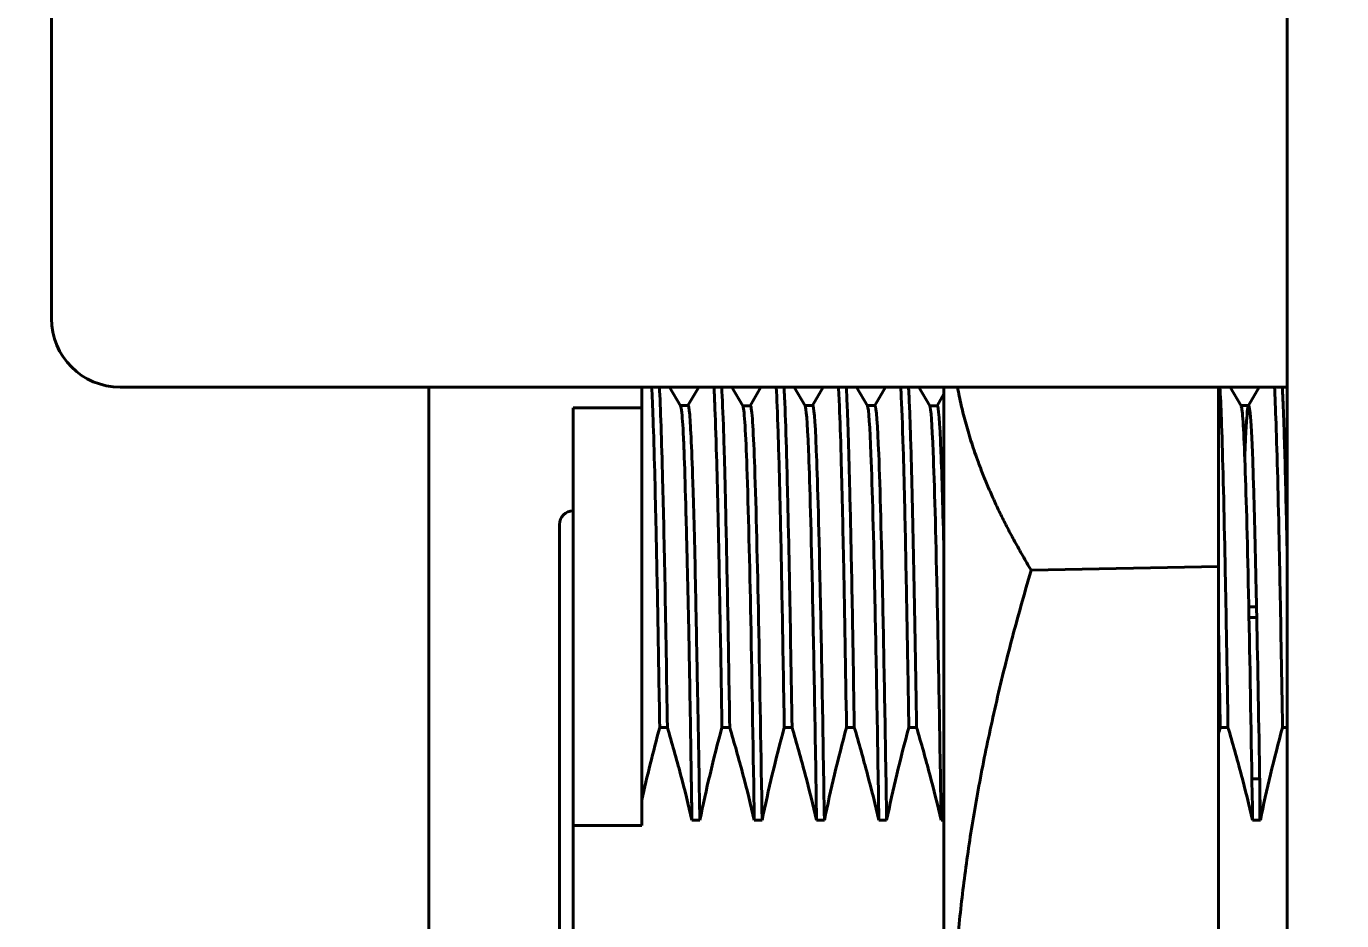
# Model space of a CAD drawing. Header units: millimetres. Extents: x 0 to 4756, y 0 to 3364.
# Drawn here: x 882.4 to 901.56, y 871.06 to 884.07 of the extents above; entities that cross this region are included whole.
import ezdxf

# ---------------------------------------------------------------- set-up
doc = ezdxf.new("R2010")
doc.units = ezdxf.units.MM
doc.header["$LTSCALE"] = 4
doc.layers.add('가시적인 것(ISO)', color=3, linetype='Continuous', lineweight=40)
doc.layers.add('치수(ISO)', color=2, linetype='Continuous', lineweight=25)
doc.styles.add('치수 텍스트_PSTEK_POSCO', font='isocp.shx')
doc.dimstyles.new('치수_PSTEK_POSCO', dxfattribs={"dimscale": 4, "dimtxt": 5, "dimasz": 2.5, "dimexe": 2, "dimexo": 2.5, "dimgap": 1, "dimtad": 1, "dimrnd": 1e-08, "dimdsep": 46, "dimtxsty": '치수 텍스트_PSTEK_POSCO', "dimcen": 0.09, "dimdle": 10, "dimclrd": 7, "dimclre": 7, "dimclrt": 2, "dimadec": 1, "dimazin": 2, "dimtfac": 1, "dimtmove": 0, "dimatfit": 3, "dimfxl": 0, "dimtolj": 1, "dimlwd": -1, "dimlwe": -1, "dimarcsym": 0})

# ---------------------------------------------------------------- blocks, each defined once
blk = doc.blocks.new('*D24')
at = {"layer": 'Defpoints', "color": 0}
for p in [(2145.269, 987.571), (768.269, 528.821), (2145.269, 290.288)]:
    blk.add_point(p, dxfattribs=at)
at = {"layer": '치수(ISO)', "color": 7}
for p, q in [((2145.269, 977.571), (2145.269, 282.288)), ((768.269, 518.821), (768.269, 282.288)), ((778.269, 290.288), (2135.269, 290.288))]:
    blk.add_line(p, q, dxfattribs=at)
for points in [[(778.269, 291.954), (778.269, 288.621), (768.269, 290.288)], [(2135.269, 291.954), (2135.269, 288.621), (2145.269, 290.288)]]:
    blk.add_solid(points, dxfattribs=at)
at = {"layer": '치수(ISO)', "color": 2, "insert": (1433.769, 304.288), "char_height": 20, "attachment_point": 4, "style": '치수 텍스트_PSTEK_POSCO'}
blk.add_mtext('\\A1;1377', dxfattribs=at)
blk = doc.blocks.new('*D26')
at = {"layer": 'Defpoints', "color": 0}
for p in [(901.069, 1616.021), (560.379, 419.468), (820.769, 419.468)]:
    blk.add_point(p, dxfattribs=at)
at = {"layer": '치수(ISO)', "color": 7}
for p, q in [((891.069, 1616.021), (552.379, 1616.021)), ((560.379, 1606.021), (560.379, 429.468)), ((810.769, 419.468), (552.379, 419.468))]:
    blk.add_line(p, q, dxfattribs=at)
for points in [[(558.713, 1606.021), (562.046, 1606.021), (560.379, 1616.021)], [(558.713, 429.468), (562.046, 429.468), (560.379, 419.468)]]:
    blk.add_solid(points, dxfattribs=at)
at = {"layer": '치수(ISO)', "color": 2, "insert": (546.379, 986.214), "char_height": 20, "attachment_point": 4, "rotation": 90, "style": '치수 텍스트_PSTEK_POSCO'}
blk.add_mtext('\\A1;1196.6', dxfattribs=at)

msp = doc.modelspace()

# ---------------------------------------------------------------- linework, layer by layer
at = {"layer": '가시적인 것(ISO)'}
for p, q in [((900.7692, 818.8208), (900.7692, 1488.8208)), ((882.7692, 879.8208), (882.7692, 937.8208)), ((889.7692, 878.8208), (883.7692, 878.8208)), ((888.2692, 523.8208), (888.2692, 878.8208)), ((900.7692, 878.8208), (889.7692, 878.8208)), ((891.7744, 878.8208), (891.9325, 878.5471)), ((892.0417, 878.5503), (892.1979, 878.8208)), ((892.6826, 878.8208), (892.8409, 878.5468)), ((892.9486, 878.55), (893.105, 878.8208)), ((893.5899, 878.8208), (893.7479, 878.5471)), ((893.8557, 878.5503), (894.012, 878.8208)), ((894.4971, 878.8208), (894.6552, 878.5471)), ((894.763, 878.5503), (894.9192, 878.8208)), ((895.404, 878.8208), (895.5623, 878.5468)), ((895.6701, 878.55), (895.7692, 878.7217)), ((895.7692, 856.3501), (895.7692, 878.8208)), ((899.7692, 876.2109), (899.7692, 878.8208)), ((899.9398, 878.8208), (900.098, 878.5469)), ((900.206, 878.5504), (900.3622, 878.8208)), ((890.3692, 872.4388), (890.3692, 878.5208)), ((891.3692, 878.5208), (890.3692, 878.5208)), ((892.0437, 878.5503), (891.9307, 878.5503)), ((892.9505, 878.55), (892.839, 878.55)), ((893.8576, 878.5503), (893.7461, 878.5503)), ((894.7648, 878.5503), (894.6533, 878.5503)), ((895.6719, 878.55), (895.5604, 878.55)), ((900.2077, 878.5504), (900.096, 878.5504)), ((890.1692, 876.8208), (890.1692, 860.8208)), ((899.7692, 876.2109), (897.039, 876.1559)), ((899.7692, 861.4307), (899.7692, 876.2109)), ((891.6296, 873.8683), (891.7414, 873.8683)), ((892.5367, 873.8683), (892.6497, 873.8683)), ((893.4439, 873.8683), (893.5571, 873.8683)), ((894.3508, 873.8683), (894.4642, 873.8683)), ((895.258, 873.8683), (895.3712, 873.8683)), ((899.7939, 873.8683), (899.9069, 873.8683)), ((900.701, 873.8683), (900.7692, 873.8683)), ((900.2549, 873.1208), (900.3683, 873.1208)), ((900.3692, 873.0692), (900.3692, 872.8208)), ((891.3692, 872.4388), (891.3692, 872.8104)), ((900.3692, 872.5175), (900.3692, 872.8208)), ((900.3782, 872.5175), (900.2648, 872.5175)), ((890.3692, 872.4388), (891.3692, 872.4388)), ((890.3692, 865.2028), (890.3692, 872.4388))]:
    msp.add_line(p, q, dxfattribs=at)
for centre, radius, start, end in [((883.7692, 879.8208), 1, 180, 270), ((890.3692, 876.8208), 0.2, 90, 180)]:
    msp.add_arc(centre, radius, start, end, dxfattribs=at)
for points, knots in [([(891.3692, 872.8104), (891.3692, 873.5167), (891.3692, 874.1892), (891.3692, 875.4357), (891.3692, 876.0057), (891.3692, 877.3683), (891.3692, 878.0207), (891.3692, 878.6101), (891.3692, 878.7362), (891.3692, 878.8207)], [0.0000042, 0.0000042, 0.0000042, 0.0000042, 0.2293204, 0.2293204, 0.4607423, 0.4607423, 0.8568907, 0.8568907, 1.0227037, 1.0227037, 1.0227037, 1.0227037]), ([(891.5125, 878.8208), (891.5195, 878.698), (891.5266, 878.5403), (891.5412, 878.1338), (891.5488, 877.8773), (891.5628, 877.3555), (891.5689, 877.1072), (891.5841, 876.4284), (891.5929, 875.972), (891.611, 874.9758), (891.6205, 874.4378), (891.6296, 873.8683)], [1.02375728, 1.02375728, 1.02375728, 1.02375728, 1.17343051, 1.17343051, 1.34134728, 1.34134728, 1.4696628, 1.4696628, 1.6648162, 1.6648162, 1.86073116, 1.86073116, 1.86073116, 1.86073116]), ([(891.7414, 873.8683), (891.7295, 874.6177), (891.7187, 875.3117), (891.6958, 876.5104), (891.6836, 877.0213), (891.6642, 877.7591), (891.6567, 878.0238), (891.6416, 878.4855), (891.634, 878.677), (891.6258, 878.8208)], [0.000001, 0.000001, 0.000001, 0.000001, 0.25781176, 0.25781176, 0.49648568, 0.49648568, 0.6622203, 0.6622203, 0.83727203, 0.83727203, 0.83727203, 0.83727203]), ([(892.4196, 878.8208), (892.4235, 878.7524), (892.4275, 878.6732), (892.4402, 878.3808), (892.4487, 878.125), (892.4703, 877.3602), (892.4839, 876.7919), (892.5034, 875.7967), (892.5098, 875.4409), (892.5231, 874.6848), (892.53, 874.2849), (892.5367, 873.8683)], [4.59608792, 4.59608792, 4.59608792, 4.59608792, 4.67940262, 4.67940262, 4.86691112, 4.86691112, 5.14827654, 5.14827654, 5.28990939, 5.28990939, 5.43323917, 5.43323917, 5.43323917, 5.43323917]), ([(892.6497, 873.8683), (892.64, 874.4748), (892.6306, 875.0454), (892.611, 876.0957), (892.6011, 876.5729), (892.5848, 877.2941), (892.5781, 877.5645), (892.5675, 877.9344), (892.5638, 878.055), (892.5508, 878.4417), (892.5418, 878.6608), (892.5329, 878.8208)], [0.000001, 0.000001, 0.000001, 0.000001, 0.2086512, 0.2086512, 0.4166256, 0.4166256, 0.56328221, 0.56328221, 0.64222738, 0.64222738, 0.83696036, 0.83696036, 0.83696036, 0.83696036]), ([(893.3267, 878.8208), (893.336, 878.6604), (893.3451, 878.4406), (893.3577, 878.053), (893.3613, 877.9323), (893.3717, 877.5643), (893.3786, 877.2963), (893.3953, 876.5776), (893.4048, 876.0997), (893.4241, 875.0477), (893.4341, 874.476), (893.4439, 873.8683)], [2.19935349, 2.19935349, 2.19935349, 2.19935349, 2.39456102, 2.39456102, 2.47346448, 2.47346448, 2.61885978, 2.61885978, 2.82724446, 2.82724446, 3.03631885, 3.03631885, 3.03631885, 3.03631885]), ([(893.5571, 873.8683), (893.5453, 874.6123), (893.533, 875.3017), (893.5123, 876.3786), (893.5038, 876.7957), (893.4892, 877.4023), (893.4835, 877.6188), (893.469, 878.1246), (893.4603, 878.3828), (893.4478, 878.6752), (893.4439, 878.7533), (893.4401, 878.8208)], [0.000001, 0.000001, 0.000001, 0.000001, 0.25594859, 0.25594859, 0.44525901, 0.44525901, 0.56542988, 0.56542988, 0.75485328, 0.75485328, 0.83703826, 0.83703826, 0.83703826, 0.83703826]), ([(894.2338, 878.8208), (894.2393, 878.7226), (894.2449, 878.6021), (894.2588, 878.253), (894.267, 878.0014), (894.281, 877.4855), (894.2869, 877.2401), (894.2985, 876.7342), (894.3041, 876.4788), (894.3236, 875.5176), (894.3368, 874.7298), (894.3508, 873.8683)], [4.5961894, 4.5961894, 4.5961894, 4.5961894, 4.71595219, 4.71595219, 4.88952853, 4.88952853, 5.02046617, 5.02046617, 5.13707352, 5.13707352, 5.43345124, 5.43345124, 5.43345124, 5.43345124]), ([(894.4642, 873.8683), (894.4557, 874.3844), (894.4474, 874.8747), (894.4342, 875.6195), (894.4292, 875.8925), (894.4148, 876.615), (894.4053, 877.0324), (894.3893, 877.6703), (894.3826, 877.9131), (894.3717, 878.2545), (894.3674, 878.3724), (894.3577, 878.6125), (894.3524, 878.7269), (894.347, 878.8208)], [0.000001, 0.000001, 0.000001, 0.000001, 0.17756232, 0.17756232, 0.28806856, 0.28806856, 0.48556543, 0.48556543, 0.63237004, 0.63237004, 0.72243369, 0.72243369, 0.83683531, 0.83683531, 0.83683531, 0.83683531]), ([(895.1411, 878.8208), (895.1424, 878.7988), (895.1436, 878.7757), (895.1551, 878.5508), (895.1652, 878.2744), (895.1825, 877.7015), (895.1893, 877.4468), (895.2061, 876.7346), (895.2161, 876.2428), (895.2317, 875.4206), (895.237, 875.1304), (895.2476, 874.5198), (895.2528, 874.1993), (895.258, 873.8683)], [4.59557667, 4.59557667, 4.59557667, 4.59557667, 4.62232409, 4.62232409, 4.84394061, 4.84394061, 4.9877627, 4.9877627, 5.20713975, 5.20713975, 5.31860895, 5.31860895, 5.43246934, 5.43246934, 5.43246934, 5.43246934]), ([(895.3712, 873.8683), (895.3628, 874.3961), (895.3546, 874.8969), (895.3375, 875.829), (895.329, 876.259), (895.3117, 877.0669), (895.303, 877.4378), (895.2844, 878.0972), (895.2747, 878.3777), (895.2616, 878.6803), (895.258, 878.7555), (895.2543, 878.8208)], [0.000001, 0.000001, 0.000001, 0.000001, 0.18158645, 0.18158645, 0.36167428, 0.36167428, 0.55372507, 0.55372507, 0.75742627, 0.75742627, 0.83697348, 0.83697348, 0.83697348, 0.83697348]), ([(899.9069, 873.8683), (899.8985, 874.3844), (899.8904, 874.8747), (899.8747, 875.7568), (899.867, 876.1518), (899.8428, 877.286), (899.8273, 877.9064), (899.8038, 878.5409), (899.7968, 878.6982), (899.7899, 878.8208)], [0.000001, 0.000001, 0.000001, 0.000001, 0.17755959, 0.17755959, 0.34118674, 0.34118674, 0.68828752, 0.68828752, 0.83751186, 0.83751186, 0.83751186, 0.83751186]), ([(900.584, 878.8208), (900.5918, 878.6846), (900.5994, 878.5057), (900.6225, 877.8361), (900.6388, 877.22), (900.6581, 876.2779), (900.6619, 876.0859), (900.6773, 875.2762), (900.6894, 874.5985), (900.701, 873.8683)], [4.59582272, 4.59582272, 4.59582272, 4.59582272, 4.76162054, 4.76162054, 5.10012368, 5.10012368, 5.18225362, 5.18225362, 5.4334709, 5.4334709, 5.4334709, 5.4334709]), ([(900.7692, 876.388), (900.7648, 876.5983), (900.7604, 876.7983), (900.7447, 877.473), (900.7339, 877.8844), (900.7186, 878.3412), (900.7142, 878.4563), (900.7055, 878.6587), (900.7013, 878.7462), (900.697, 878.8208)], [0.32224117, 0.32224117, 0.32224117, 0.32224117, 0.41505113, 0.41505113, 0.65342083, 0.65342083, 0.74602894, 0.74602894, 0.83691786, 0.83691786, 0.83691786, 0.83691786]), ([(892.0996, 872.5175), (892.0981, 872.6084), (892.0966, 872.6985), (892.0934, 872.8901), (892.0918, 872.9914), (892.083, 873.5355), (892.0763, 873.9625), (892.0659, 874.5957), (892.0621, 874.8166), (892.055, 875.2003), (892.0517, 875.3658), (892.0423, 875.8111), (892.0358, 876.0798), (892.026, 876.4577), (892.0227, 876.5805), (892.0168, 876.803), (892.0141, 876.9034), (892.003, 877.3095), (891.9955, 877.5759), (891.9846, 877.8871), (891.9814, 877.9702), (891.9752, 878.1069), (891.9724, 878.1631), (891.9648, 878.292), (891.9599, 878.357), (891.949, 878.4701), (891.943, 878.512), (891.9357, 878.5398), (891.9341, 878.5444), (891.9325, 878.5471)], [0.0000559, 0.0000559, 0.0000559, 0.0000559, 0.0295155, 0.0295155, 0.063103, 0.063103, 0.2115541, 0.2115541, 0.2948344, 0.2948344, 0.3612605, 0.3612605, 0.4792978, 0.4792978, 0.5394979, 0.5394979, 0.5930726, 0.5930726, 0.7653786, 0.7653786, 0.8365214, 0.8365214, 0.8950194, 0.8950194, 0.9852947, 0.9852947, 1.0939013, 1.0939013, 1.1259887, 1.1259887, 1.1259887, 1.1259887]), ([(892.0437, 878.5503), (892.0437, 878.5503), (892.0437, 878.5503), (892.047, 878.5502), (892.0501, 878.543), (892.0567, 878.5118), (892.0601, 878.4853), (892.0709, 878.3724), (892.0785, 878.2522), (892.0949, 877.9178), (892.1037, 877.6973), (892.1209, 877.1816), (892.1295, 876.8912), (892.1417, 876.3797), (892.1459, 876.187), (892.1572, 875.6357), (892.1643, 875.2573), (892.1755, 874.6649), (892.1792, 874.4702), (892.1915, 873.8264), (892.2002, 873.3576), (892.2103, 872.7536), (892.2122, 872.6361), (892.2141, 872.5175)], [4.2347429, 4.2347429, 4.2347429, 4.2347429, 4.2351609, 4.2351609, 4.2993114, 4.2993114, 4.3742543, 4.3742543, 4.5345358, 4.5345358, 4.7067256, 4.7067256, 4.8695457, 4.8695457, 4.9591561, 4.9591561, 5.1130645, 5.1130645, 5.1852827, 5.1852827, 5.3459225, 5.3459225, 5.3842368, 5.3842368, 5.3842368, 5.3842368]), ([(892.8409, 878.5468), (892.8416, 878.5455), (892.8424, 878.5437), (892.8639, 878.483), (892.8827, 878.1319), (892.921, 877.0472), (892.9399, 876.231), (892.9755, 874.4709), (892.9928, 873.445), (893.0076, 872.5173)], [-0.75584276, -0.75584276, -0.75584276, -0.75584276, -0.7483725, -0.7483725, -0.55015125, -0.55015125, -0.30093604, -0.30093604, 0, 0, 0, 0]), ([(892.9505, 878.5501), (892.9525, 878.55), (892.9545, 878.5472), (892.9773, 878.483), (892.996, 878.1319), (893.0344, 877.0472), (893.0533, 876.231), (893.0889, 874.4709), (893.1061, 873.445), (893.121, 872.5173)], [1.10521014, 1.10521014, 1.10521014, 1.10521014, 1.12587038, 1.12587038, 1.33725668, 1.33725668, 1.60302375, 1.60302375, 1.92394676, 1.92394676, 1.92394676, 1.92394676]), ([(893.7479, 878.5472), (893.7628, 878.5215), (893.7793, 878.3376), (893.8135, 877.5079), (893.8323, 876.8783), (893.8638, 875.419), (893.874, 874.8939), (893.8944, 873.7589), (893.9046, 873.1513), (893.9148, 872.5168)], [-1.3212678, -1.3212678, -1.3212678, -1.3212678, -0.8395046, -0.8395046, -0.4108832, -0.4108832, -0.2057833, -0.2057833, 0, 0, 0, 0]), ([(893.8576, 878.5503), (893.8735, 878.5505), (893.8912, 878.3742), (893.9269, 877.5079), (893.9457, 876.8783), (893.9772, 875.419), (893.9874, 874.8939), (894.0078, 873.7589), (894.018, 873.1513), (894.0282, 872.5168)], [3.59443048, 3.59443048, 3.59443048, 3.59443048, 3.93545673, 3.93545673, 4.21549589, 4.21549589, 4.34949758, 4.34949758, 4.48394582, 4.48394582, 4.48394582, 4.48394582]), ([(894.6552, 878.5471), (894.6742, 878.5143), (894.6914, 878.2308), (894.727, 877.3333), (894.7457, 876.5985), (894.7727, 875.3327), (894.7825, 874.8203), (894.8022, 873.7214), (894.812, 873.134), (894.8219, 872.5174)], [-1.0091894, -1.0091894, -1.0091894, -1.0091894, -0.7464096, -0.7464096, -0.4001129, -0.4001129, -0.1999697, -0.1999697, 0, 0, 0, 0]), ([(894.7648, 878.5503), (894.7854, 878.5503), (894.8038, 878.2557), (894.8404, 877.3333), (894.8591, 876.5985), (894.886, 875.3327), (894.8959, 874.8203), (894.9156, 873.7214), (894.9254, 873.134), (894.9353, 872.5174)], [3.5154565, 3.5154565, 3.5154565, 3.5154565, 3.8660147, 3.8660147, 4.3000441, 4.3000441, 4.5508927, 4.5508927, 4.8015238, 4.8015238, 4.8015238, 4.8015238]), ([(895.5623, 878.5468), (895.5791, 878.5177), (895.5958, 878.2913), (895.6317, 877.406), (895.6503, 876.7125), (895.6792, 875.3629), (895.6891, 874.8481), (895.7091, 873.7341), (895.7191, 873.1388), (895.7291, 872.5172)], [-1.1305022, -1.1305022, -1.1305022, -1.1305022, -0.7880239, -0.7880239, -0.4040334, -0.4040334, -0.2016665, -0.2016665, 0, 0, 0, 0]), ([(895.6719, 878.55), (895.69, 878.5501), (895.7079, 878.3221), (895.7405, 877.5168), (895.7548, 877.0285), (895.7692, 876.4244)], [6.69818425, 6.69818425, 6.69818425, 6.69818425, 7.08403649, 7.08403649, 7.39145673, 7.39145673, 7.39145673, 7.39145673]), ([(900.098, 878.5469), (900.1019, 878.5402), (900.1058, 878.5227), (900.1097, 878.4945), (900.1273, 878.3675), (900.145, 878.0223), (900.1626, 877.4818), (900.1801, 876.944), (900.1976, 876.2128), (900.2151, 875.3362), (900.2152, 875.3318), (900.2153, 875.3274), (900.2154, 875.323), (900.2318, 874.4976), (900.2483, 873.5439), (900.2648, 872.5175)], [0.7901487, 0.7901487, 0.7901487, 0.7901487, 0.80490255, 0.80490255, 0.80490255, 0.87136635, 0.87136635, 0.87136635, 0.9375, 0.9375, 0.9375, 0.93783016, 0.93783016, 0.93783016, 1, 1, 1, 1]), ([(900.151, 877.8097), (900.1543, 877.8961), (900.1577, 877.9753), (900.161, 878.0469), (900.1672, 878.179), (900.1734, 878.2855), (900.1795, 878.3659), (900.191, 878.5149), (900.2024, 878.5745), (900.2138, 878.5416), (900.2189, 878.5269), (900.2241, 878.4936), (900.2292, 878.4422), (900.2417, 878.3169), (900.2541, 878.0841), (900.2666, 877.75), (900.2707, 877.641), (900.2748, 877.5212), (900.2788, 877.3912), (900.2924, 876.9593), (900.3059, 876.4144), (900.3194, 875.7769), (900.3225, 875.6344), (900.3255, 875.4874), (900.3285, 875.3361), (900.3431, 874.6061), (900.3577, 873.7761), (900.3722, 872.8833), (900.3742, 872.7625), (900.3762, 872.6405), (900.3782, 872.5175)], [0.71405897, 0.71405897, 0.71405897, 0.71405897, 0.72669644, 0.72669644, 0.72669644, 0.75, 0.75, 0.75, 0.79315975, 0.79315975, 0.79315975, 0.8125, 0.8125, 0.8125, 0.85962318, 0.85962318, 0.85962318, 0.875, 0.875, 0.875, 0.92608682, 0.92608682, 0.92608682, 0.9375, 0.9375, 0.9375, 0.99255071, 0.99255071, 0.99255071, 0.99999964, 0.99999964, 0.99999964, 0.99999964]), ([(899.7692, 875.3116), (899.7706, 875.2307), (899.7721, 875.1489), (899.7803, 874.6855), (899.7872, 874.2852), (899.7939, 873.8683)], [1.78834821, 1.78834821, 1.78834821, 1.78834821, 1.81957156, 1.81957156, 1.96301031, 1.96301031, 1.96301031, 1.96301031]), ([(891.6296, 873.8683), (891.5816, 873.6905), (891.5355, 873.5121), (891.4487, 873.1595), (891.4079, 872.9852), (891.3693, 872.8104)], [-0.10893792, -0.10893792, -0.10893792, -0.10893792, -0.0536825, -0.0536825, 0, 0, 0, 0]), ([(892.0996, 872.5175), (892.0477, 872.7398), (891.9922, 872.9613), (891.8728, 873.4115), (891.8086, 873.6404), (891.7414, 873.8683)], [-0.13975055, -0.13975055, -0.13975055, -0.13975055, -0.07128731, -0.07128731, -0.00002815, -0.00002815, -0.00002815, -0.00002815]), ([(892.5367, 873.8683), (892.4753, 873.6408), (892.417, 873.4123), (892.3094, 872.9621), (892.2599, 872.7402), (892.2141, 872.5175)], [-0.13889662, -0.13889662, -0.13889662, -0.13889662, -0.0682014, -0.0682014, -0.00001531, -0.00001531, -0.00001531, -0.00001531]), ([(893.0076, 872.5173), (892.9557, 872.7398), (892.9003, 872.9615), (892.781, 873.4118), (892.7168, 873.6405), (892.6497, 873.8683)], [-0.13974804, -0.13974804, -0.13974804, -0.13974804, -0.0712245, -0.0712245, -0.00000951, -0.00000951, -0.00000951, -0.00000951]), ([(893.4439, 873.8683), (893.3824, 873.6407), (893.324, 873.4122), (893.2164, 872.9619), (893.1669, 872.74), (893.1211, 872.5174)], [-0.13889926, -0.13889926, -0.13889926, -0.13889926, -0.06819181, -0.06819181, 0, 0, 0, 0]), ([(893.9147, 872.5168), (893.8628, 872.7395), (893.8074, 872.9615), (893.6882, 873.412), (893.6241, 873.6406), (893.5571, 873.8683)], [-0.1397916, -0.1397916, -0.1397916, -0.1397916, -0.07118764, -0.07118764, -0.00000281, -0.00000281, -0.00000281, -0.00000281]), ([(894.3508, 873.8683), (894.2894, 873.6408), (894.2311, 873.4124), (894.1236, 872.962), (894.0741, 872.7399), (894.0283, 872.517)], [-0.13893351, -0.13893351, -0.13893351, -0.13893351, -0.06825558, -0.06825558, 0, 0, 0, 0]), ([(894.8219, 872.5174), (894.7701, 872.74), (894.7148, 872.9614), (894.5954, 873.412), (894.5313, 873.6407), (894.4642, 873.8683)], [-0.13983379, -0.13983379, -0.13983379, -0.13983379, -0.07118482, -0.07118482, -0.00000499, -0.00000499, -0.00000499, -0.00000499]), ([(895.258, 873.8683), (895.1965, 873.6409), (895.1382, 873.4124), (895.0305, 872.9619), (894.9811, 872.7402), (894.9353, 872.5174)], [-0.13881218, -0.13881218, -0.13881218, -0.13881218, -0.06822643, -0.06822643, 0, 0, 0, 0]), ([(895.729, 872.5172), (895.6771, 872.7398), (895.6217, 872.9616), (895.5024, 873.412), (895.4382, 873.6406), (895.3712, 873.8683)], [-0.13976226, -0.13976226, -0.13976226, -0.13976226, -0.0711975, -0.0711975, -0.0000093, -0.0000093, -0.0000093, -0.0000093]), ([(900.2648, 872.5175), (900.2129, 872.74), (900.1575, 872.9618), (900.0381, 873.412), (899.974, 873.6406), (899.9069, 873.8683)], [-0.13972389, -0.13972389, -0.13972389, -0.13972389, -0.07119615, -0.07119615, -0.00000972, -0.00000972, -0.00000972, -0.00000972]), ([(900.701, 873.8683), (900.6395, 873.6408), (900.5812, 873.4124), (900.4735, 872.9622), (900.424, 872.7402), (900.3782, 872.5175)], [-0.1388895, -0.1388895, -0.1388895, -0.1388895, -0.06820794, -0.06820794, -0.00000605, -0.00000605, -0.00000605, -0.00000605]), ([(892.2141, 872.5175), (892.1951, 872.5175), (892.1761, 872.5175), (892.1379, 872.5175), (892.1188, 872.5175), (892.0996, 872.5175)], [-0.011446096, -0.011446096, -0.011446096, -0.011446096, -0.005745041, -0.005745041, -0.000000114, -0.000000114, -0.000000114, -0.000000114]), ([(893.121, 872.5172), (893.1021, 872.5172), (893.0832, 872.5172), (893.0454, 872.5172), (893.0265, 872.5172), (893.0076, 872.5172)], [-0.011355843, -0.011355843, -0.011355843, -0.011355843, -0.005684941, -0.005684941, -0.000015072, -0.000015072, -0.000015072, -0.000015072]), ([(894.0282, 872.5164), (894.0093, 872.5164), (893.9904, 872.5164), (893.9526, 872.5164), (893.9337, 872.5164), (893.9147, 872.5164)], [-0.011392359, -0.011392359, -0.011392359, -0.011392359, -0.005716617, -0.005716617, -0.000044428, -0.000044428, -0.000044428, -0.000044428]), ([(894.9353, 872.5173), (894.9164, 872.5173), (894.8975, 872.5173), (894.8597, 872.5173), (894.8408, 872.5173), (894.8219, 872.5173)], [-0.011348355, -0.011348355, -0.011348355, -0.011348355, -0.005678347, -0.005678347, -0.000009147, -0.000009147, -0.000009147, -0.000009147])]:
    msp.add_open_spline(points, degree=3, knots=knots, dxfattribs=at)
for points, weights in [([(895.9679, 878.8208), (896.192, 877.5716), (897.039, 876.1559)], [1.33292496035, 1.31253354342, 1.24077700271]), ([(897.039, 876.1559), (894.8839, 868.8208), (897.039, 861.4858)], [1.24077700271, 1.4412632765, 1.24077700271])]:
    msp.add_rational_spline(points, weights, degree=2, dxfattribs=at)
for points in [[(900.2093, 875.6208), (900.2471, 875.6208), (900.2849, 875.6208), (900.3227, 875.6208)], [(900.2124, 875.4686), (900.2502, 875.4687), (900.288, 875.4688), (900.3258, 875.469)], [(899.7939, 873.8683), (899.7856, 873.8376), (899.7774, 873.8069), (899.7692, 873.7761)], [(895.7692, 872.517), (895.7558, 872.517), (895.7424, 872.517), (895.7291, 872.517)]]:
    msp.add_open_spline(points, degree=3, dxfattribs=at)

# ---------------------------------------------------------------- dimensions: what is measured, and where the dimension line sits
at = {"layer": '치수(ISO)', "color": 7}
for base, p1, p2, angle, override, picture, middle in [((560.3795, 419.4683), (901.0692, 1616.0208), (820.7692, 419.4683), 90, {"dimdec": 2, "dimlfac": 1.00004, "dimtp": 0, "dimtm": 0, "dimtdec": 2, "dimtofl": 0, "dimatfit": 1}, '*D26', (560.3795, 1017.7445)), ((2145.2692, 290.2878), (768.2692, 528.8208), (2145.2692, 987.5708), 180, {"dimdec": 2, "dimtp": 0, "dimtm": 0, "dimtdec": 2, "dimtofl": 0, "dimatfit": 1}, '*D24', (1456.7692, 290.2878))]:
    dim = msp.add_linear_dim(base=base, p1=p1, p2=p2, angle=angle, dimstyle='치수_PSTEK_POSCO', override=override, dxfattribs=at)
    dim.commit()
    dim.dimension.update_dxf_attribs({"geometry": picture, "text_midpoint": middle, "dimtype": 160})

doc.saveas('drawing.dxf')
